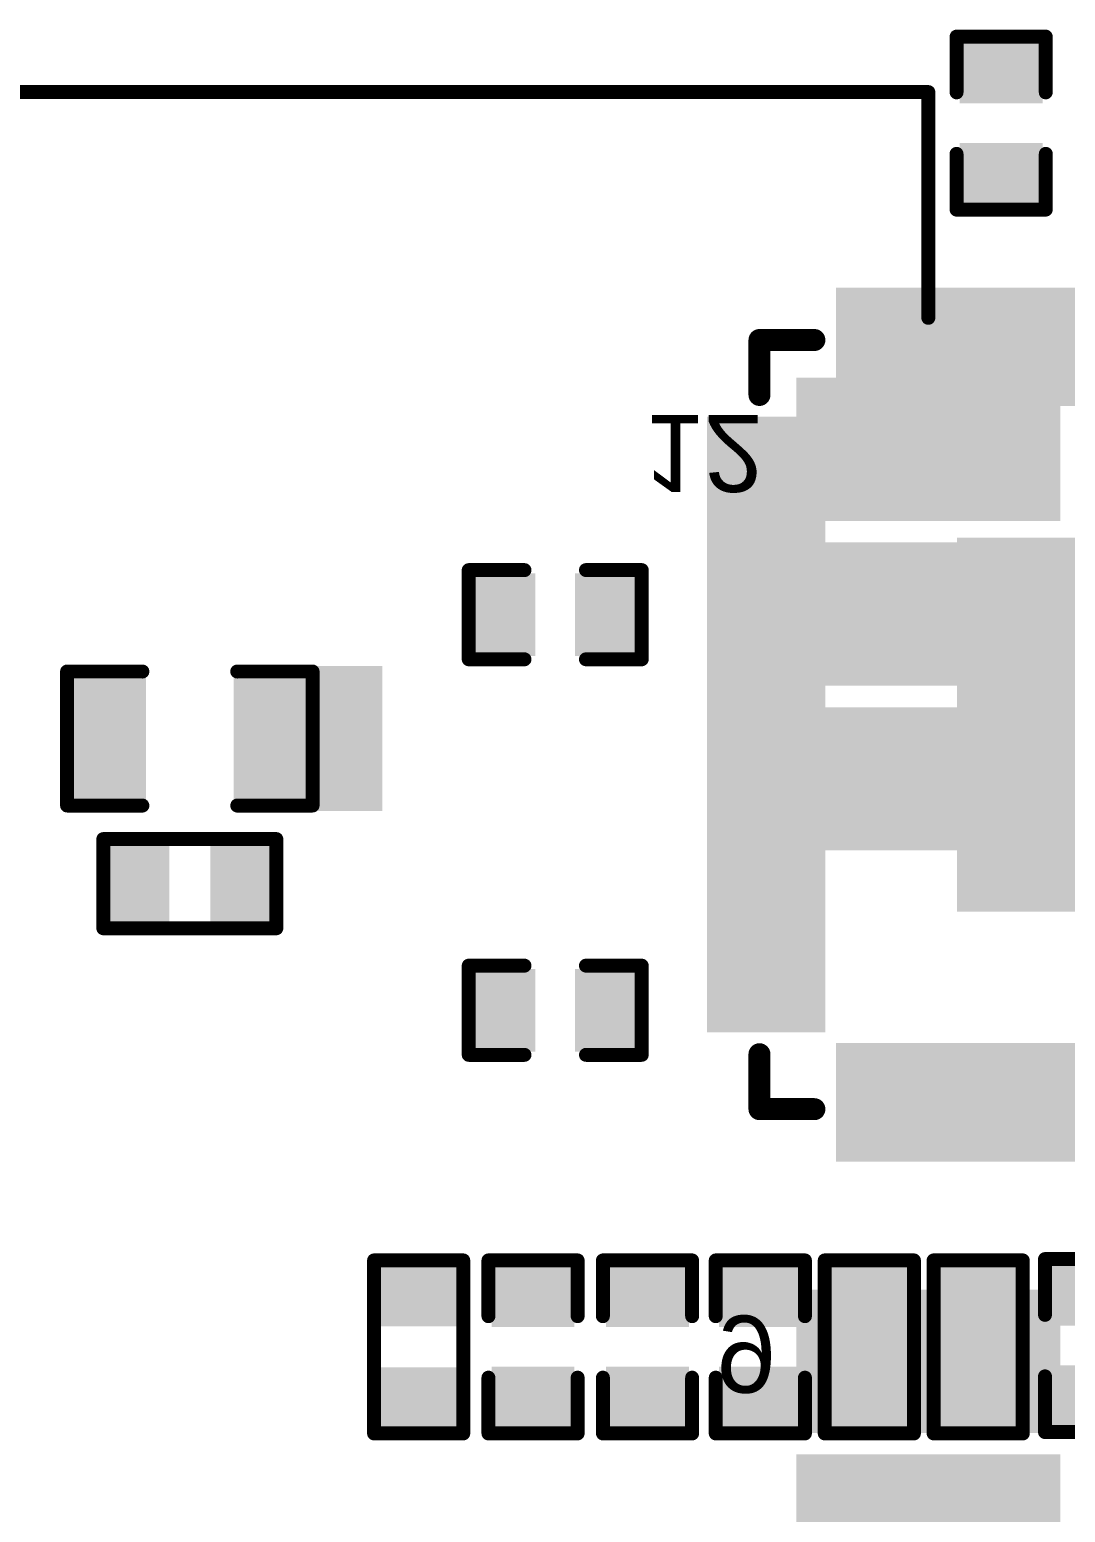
# Model space of a CAD drawing. Header units: inches. Extents: x -5 to 5450, y -4 to 5452.
# Drawn here: x 35.16 to 44.59, y 13.06 to 26.55 of the extents above; entities that cross this region are included whole.
import ezdxf

# ---------------------------------------------------------------- set-up
doc = ezdxf.new("R2010")
doc.units = ezdxf.units.IN
for name, color, linetype in [('Bottom Layer', 5, 'Continuous'), ('Bottom Overlay', 54, 'Continuous'), ('Bottom Paste', 16, 'Continuous'), ('Bottom Solder', 6, 'Continuous'), ('Top Layer', 1, 'Continuous'), ('Top Overlay', 2, 'Continuous'), ('Top Paste', 8, 'Continuous'), ('Top Solder', 216, 'Continuous')]:
    doc.layers.add(name, color=color, linetype=linetype)
doc.styles.add('Arial', font='', dxfattribs={"height": 0.2})
doc.styles.get('Arial').set_extended_font_data('Arial')

# ---------------------------------------------------------------- blocks, each defined once
blk = doc.blocks.new('BL_R8812AF1_B_14')
at = {"layer": 'Bottom Layer'}
for points in [[(12.4, 6.2), (14.6, 6.2), (14.6, 5.1), (12.4, 5.1)], [(12.4, 4.7), (14.6, 4.7), (14.6, 3.6), (12.4, 3.6)], [(12.4, 3.2), (14.6, 3.2), (14.6, 2.1), (12.4, 2.1)], [(12.4, -2.1), (14.6, -2.1), (14.6, -3.2), (12.4, -3.2)], [(12.4, -3.6), (14.6, -3.6), (14.6, -4.7), (12.4, -4.7)]]:
    blk.add_hatch(color=5, dxfattribs=at).paths.add_polyline_path(points)
at = {"layer": 'Bottom Paste'}
for points in [[(12.4, 6.2), (14.6, 6.2), (14.6, 5.1), (12.4, 5.1)], [(12.4, 4.7), (14.6, 4.7), (14.6, 3.6), (12.4, 3.6)], [(12.4, 3.2), (14.6, 3.2), (14.6, 2.1), (12.4, 2.1)], [(12.4, -2.1), (14.6, -2.1), (14.6, -3.2), (12.4, -3.2)], [(12.4, -3.6), (14.6, -3.6), (14.6, -4.7), (12.4, -4.7)]]:
    blk.add_hatch(color=16, dxfattribs=at).paths.add_polyline_path(points)
at = {"layer": 'Bottom Solder'}
for points in [[(12.298, 6.302), (14.702, 6.302), (14.702, 4.998), (12.298, 4.998)], [(12.298, 4.802), (14.702, 4.802), (14.702, 3.498), (12.298, 3.498)], [(12.298, 3.302), (14.702, 3.302), (14.702, 1.998), (12.298, 1.998)], [(12.298, -1.998), (14.702, -1.998), (14.702, -3.302), (12.298, -3.302)], [(12.298, -3.498), (14.702, -3.498), (14.702, -4.802), (12.298, -4.802)]]:
    blk.add_hatch(color=6, dxfattribs=at).paths.add_polyline_path(points)
at = {"layer": 'Bottom Overlay'}
for points in [[(-13.5, 8.9, 0.127, 0.127, 0), (13.5, 8.9, 0.127, 0.127, 0)], [(13.5, 6.846, 0.127, 0.127, 0), (13.5, 8.9, 0.127, 0.127, 0)]]:
    blk.add_lwpolyline(points, format="xyseb", dxfattribs=at)
for points in [[(13.468, 8.9, 0.0635, 0.0635, 1), (13.532, 8.9, 0.0635, 0.0635, 1)], [(13.468, 8.9, 0.0635, 0.0635, 1), (13.532, 8.9, 0.0635, 0.0635, 1)], [(13.468, 6.846, 0.0635, 0.0635, 1), (13.532, 6.846, 0.0635, 0.0635, 1)]]:
    blk.add_lwpolyline(points, format="xyseb", close=True, dxfattribs=at)
at = {"layer": 'Bottom Overlay', "style": 'Arial', "text_generation_flag": 2}
for s, p in [('12', (10.909, 5.962)), ('9', (11.57, -2.236))]:
    blk.add_text(s, height=0.7, rotation=180, dxfattribs=at).set_placement(p)
blk = doc.blocks.new('QFN_56__7_7__17')
at = {"layer": 'Top Layer'}
for points in [[(-2.7, 3), (-2.7, 3.875), (-2.5, 3.875), (-2.5, 3)], [(-2.3, 3), (-2.3, 3.875), (-2.1, 3.875), (-2.1, 3)], [(-1.9, 3), (-1.9, 3.875), (-1.7, 3.875), (-1.7, 3)], [(-1.5, 3), (-1.5, 3.875), (-1.3, 3.875), (-1.3, 3)], [(-1.1, 3), (-1.1, 3.875), (-0.9, 3.875), (-0.9, 3)], [(-0.7, 3), (-0.7, 3.875), (-0.5, 3.875), (-0.5, 3)], [(-0.3, 3), (-0.3, 3.875), (-0.1, 3.875), (-0.1, 3)], [(0.1, 3), (0.1, 3.875), (0.3, 3.875), (0.3, 3)], [(0.5, 3), (0.5, 3.875), (0.7, 3.875), (0.7, 3)], [(0.9, 3), (0.9, 3.875), (1.1, 3.875), (1.1, 3)], [(1.3, 3), (1.3, 3.875), (1.5, 3.875), (1.5, 3)], [(1.7, 3), (1.7, 3.875), (1.9, 3.875), (1.9, 3)], [(2.1, 3), (2.1, 3.875), (2.3, 3.875), (2.3, 3)], [(2.5, 3), (2.5, 3.875), (2.7, 3.875), (2.7, 3)], [(-3.875, 2.7), (-3, 2.7), (-3, 2.5), (-3.875, 2.5)], [(3, 2.7), (3.875, 2.7), (3.875, 2.5), (3, 2.5)], [(-3.875, 2.3), (-3, 2.3), (-3, 2.1), (-3.875, 2.1)], [(3, 2.3), (3.875, 2.3), (3.875, 2.1), (3, 2.1)], [(-3.875, 1.9), (-3, 1.9), (-3, 1.7), (-3.875, 1.7)], [(3, 1.9), (3.875, 1.9), (3.875, 1.7), (3, 1.7)], [(-3.875, 1.5), (-3, 1.5), (-3, 1.3), (-3.875, 1.3)], [(-1.6, 1.6), (1.6, 1.6), (1.6, -1.6), (-1.6, -1.6)], [(3, 1.5), (3.875, 1.5), (3.875, 1.3), (3, 1.3)], [(-3.875, 1.1), (-3, 1.1), (-3, 0.9), (-3.875, 0.9)], [(3, 1.1), (3.875, 1.1), (3.875, 0.9), (3, 0.9)], [(-3.875, 0.7), (-3, 0.7), (-3, 0.5), (-3.875, 0.5)], [(3, 0.7), (3.875, 0.7), (3.875, 0.5), (3, 0.5)], [(-3.875, 0.3), (-3, 0.3), (-3, 0.1), (-3.875, 0.1)], [(3, 0.3), (3.875, 0.3), (3.875, 0.1), (3, 0.1)], [(-3.875, -0.1), (-3, -0.1), (-3, -0.3), (-3.875, -0.3)], [(3, -0.1), (3.875, -0.1), (3.875, -0.3), (3, -0.3)], [(-3.875, -0.5), (-3, -0.5), (-3, -0.7), (-3.875, -0.7)], [(3, -0.5), (3.875, -0.5), (3.875, -0.7), (3, -0.7)], [(-3.875, -0.9), (-3, -0.9), (-3, -1.1), (-3.875, -1.1)], [(3, -0.9), (3.875, -0.9), (3.875, -1.1), (3, -1.1)], [(-3.875, -1.3), (-3, -1.3), (-3, -1.5), (-3.875, -1.5)], [(3, -1.3), (3.875, -1.3), (3.875, -1.5), (3, -1.5)], [(-3.875, -1.7), (-3, -1.7), (-3, -1.9), (-3.875, -1.9)], [(3, -1.7), (3.875, -1.7), (3.875, -1.9), (3, -1.9)], [(-3.875, -2.1), (-3, -2.1), (-3, -2.3), (-3.875, -2.3)], [(3, -2.1), (3.875, -2.1), (3.875, -2.3), (3, -2.3)], [(-3.875, -2.5), (-3, -2.5), (-3, -2.7), (-3.875, -2.7)], [(3, -2.5), (3.875, -2.5), (3.875, -2.7), (3, -2.7)], [(-2.7, -3.875), (-2.7, -3), (-2.5, -3), (-2.5, -3.875)], [(-2.3, -3.875), (-2.3, -3), (-2.1, -3), (-2.1, -3.875)], [(-1.9, -3.875), (-1.9, -3), (-1.7, -3), (-1.7, -3.875)], [(-1.5, -3.875), (-1.5, -3), (-1.3, -3), (-1.3, -3.875)], [(-1.1, -3.875), (-1.1, -3), (-0.9, -3), (-0.9, -3.875)], [(-0.7, -3.875), (-0.7, -3), (-0.5, -3), (-0.5, -3.875)], [(-0.3, -3.875), (-0.3, -3), (-0.1, -3), (-0.1, -3.875)], [(0.1, -3.875), (0.1, -3), (0.3, -3), (0.3, -3.875)], [(0.5, -3.875), (0.5, -3), (0.7, -3), (0.7, -3.875)], [(0.9, -3.875), (0.9, -3), (1.1, -3), (1.1, -3.875)], [(1.3, -3.875), (1.3, -3), (1.5, -3), (1.5, -3.875)], [(1.7, -3.875), (1.7, -3), (1.9, -3), (1.9, -3.875)], [(2.1, -3.875), (2.1, -3), (2.3, -3), (2.3, -3.875)], [(2.5, -3.875), (2.5, -3), (2.7, -3), (2.7, -3.875)]]:
    blk.add_hatch(color=1, dxfattribs=at).paths.add_polyline_path(points)
at = {"layer": 'Top Paste'}
for points in [[(-2.7, 3), (-2.7, 3.875), (-2.5, 3.875), (-2.5, 3)], [(-2.3, 3), (-2.3, 3.875), (-2.1, 3.875), (-2.1, 3)], [(-1.9, 3), (-1.9, 3.875), (-1.7, 3.875), (-1.7, 3)], [(-1.5, 3), (-1.5, 3.875), (-1.3, 3.875), (-1.3, 3)], [(-1.1, 3), (-1.1, 3.875), (-0.9, 3.875), (-0.9, 3)], [(-0.7, 3), (-0.7, 3.875), (-0.5, 3.875), (-0.5, 3)], [(-0.3, 3), (-0.3, 3.875), (-0.1, 3.875), (-0.1, 3)], [(0.1, 3), (0.1, 3.875), (0.3, 3.875), (0.3, 3)], [(0.5, 3), (0.5, 3.875), (0.7, 3.875), (0.7, 3)], [(0.9, 3), (0.9, 3.875), (1.1, 3.875), (1.1, 3)], [(1.3, 3), (1.3, 3.875), (1.5, 3.875), (1.5, 3)], [(1.7, 3), (1.7, 3.875), (1.9, 3.875), (1.9, 3)], [(2.1, 3), (2.1, 3.875), (2.3, 3.875), (2.3, 3)], [(2.5, 3), (2.5, 3.875), (2.7, 3.875), (2.7, 3)], [(-3.875, 2.7), (-3, 2.7), (-3, 2.5), (-3.875, 2.5)], [(3, 2.7), (3.875, 2.7), (3.875, 2.5), (3, 2.5)], [(-3.875, 2.3), (-3, 2.3), (-3, 2.1), (-3.875, 2.1)], [(3, 2.3), (3.875, 2.3), (3.875, 2.1), (3, 2.1)], [(-3.875, 1.9), (-3, 1.9), (-3, 1.7), (-3.875, 1.7)], [(3, 1.9), (3.875, 1.9), (3.875, 1.7), (3, 1.7)], [(-3.875, 1.5), (-3, 1.5), (-3, 1.3), (-3.875, 1.3)], [(-1.6, 1.6), (1.6, 1.6), (1.6, -1.6), (-1.6, -1.6)], [(3, 1.5), (3.875, 1.5), (3.875, 1.3), (3, 1.3)], [(-3.875, 1.1), (-3, 1.1), (-3, 0.9), (-3.875, 0.9)], [(3, 1.1), (3.875, 1.1), (3.875, 0.9), (3, 0.9)], [(-3.875, 0.7), (-3, 0.7), (-3, 0.5), (-3.875, 0.5)], [(3, 0.7), (3.875, 0.7), (3.875, 0.5), (3, 0.5)], [(-3.875, 0.3), (-3, 0.3), (-3, 0.1), (-3.875, 0.1)], [(3, 0.3), (3.875, 0.3), (3.875, 0.1), (3, 0.1)], [(-3.875, -0.1), (-3, -0.1), (-3, -0.3), (-3.875, -0.3)], [(3, -0.1), (3.875, -0.1), (3.875, -0.3), (3, -0.3)], [(-3.875, -0.5), (-3, -0.5), (-3, -0.7), (-3.875, -0.7)], [(3, -0.5), (3.875, -0.5), (3.875, -0.7), (3, -0.7)], [(-3.875, -0.9), (-3, -0.9), (-3, -1.1), (-3.875, -1.1)], [(3, -0.9), (3.875, -0.9), (3.875, -1.1), (3, -1.1)], [(-3.875, -1.3), (-3, -1.3), (-3, -1.5), (-3.875, -1.5)], [(3, -1.3), (3.875, -1.3), (3.875, -1.5), (3, -1.5)], [(-3.875, -1.7), (-3, -1.7), (-3, -1.9), (-3.875, -1.9)], [(3, -1.7), (3.875, -1.7), (3.875, -1.9), (3, -1.9)], [(-3.875, -2.1), (-3, -2.1), (-3, -2.3), (-3.875, -2.3)], [(3, -2.1), (3.875, -2.1), (3.875, -2.3), (3, -2.3)], [(-3.875, -2.5), (-3, -2.5), (-3, -2.7), (-3.875, -2.7)], [(3, -2.5), (3.875, -2.5), (3.875, -2.7), (3, -2.7)], [(-2.7, -3.875), (-2.7, -3), (-2.5, -3), (-2.5, -3.875)], [(-2.3, -3.875), (-2.3, -3), (-2.1, -3), (-2.1, -3.875)], [(-1.9, -3.875), (-1.9, -3), (-1.7, -3), (-1.7, -3.875)], [(-1.5, -3.875), (-1.5, -3), (-1.3, -3), (-1.3, -3.875)], [(-1.1, -3.875), (-1.1, -3), (-0.9, -3), (-0.9, -3.875)], [(-0.7, -3.875), (-0.7, -3), (-0.5, -3), (-0.5, -3.875)], [(-0.3, -3.875), (-0.3, -3), (-0.1, -3), (-0.1, -3.875)], [(0.1, -3.875), (0.1, -3), (0.3, -3), (0.3, -3.875)], [(0.5, -3.875), (0.5, -3), (0.7, -3), (0.7, -3.875)], [(0.9, -3.875), (0.9, -3), (1.1, -3), (1.1, -3.875)], [(1.3, -3.875), (1.3, -3), (1.5, -3), (1.5, -3.875)], [(1.7, -3.875), (1.7, -3), (1.9, -3), (1.9, -3.875)], [(2.1, -3.875), (2.1, -3), (2.3, -3), (2.3, -3.875)], [(2.5, -3.875), (2.5, -3), (2.7, -3), (2.7, -3.875)]]:
    blk.add_hatch(color=8, dxfattribs=at).paths.add_polyline_path(points)
at = {"layer": 'Top Solder'}
for points in [[(-2.802, 2.899), (-2.802, 3.977), (-2.398, 3.977), (-2.398, 2.899)], [(-2.402, 2.899), (-2.402, 3.977), (-1.998, 3.977), (-1.998, 2.899)], [(-2.002, 2.899), (-2.002, 3.977), (-1.598, 3.977), (-1.598, 2.899)], [(-1.602, 2.899), (-1.602, 3.977), (-1.198, 3.977), (-1.198, 2.899)], [(-1.202, 2.899), (-1.202, 3.977), (-0.798, 3.977), (-0.798, 2.899)], [(-0.802, 2.899), (-0.802, 3.977), (-0.398, 3.977), (-0.398, 2.899)], [(-0.402, 2.899), (-0.402, 3.977), (0.002, 3.977), (0.002, 2.899)], [(-0.002, 2.899), (-0.002, 3.977), (0.402, 3.977), (0.402, 2.899)], [(0.398, 2.899), (0.398, 3.977), (0.802, 3.977), (0.802, 2.899)], [(0.798, 2.899), (0.798, 3.977), (1.202, 3.977), (1.202, 2.899)], [(1.198, 2.899), (1.198, 3.977), (1.602, 3.977), (1.602, 2.899)], [(1.598, 2.899), (1.598, 3.977), (2.002, 3.977), (2.002, 2.899)], [(1.998, 2.899), (1.998, 3.977), (2.402, 3.977), (2.402, 2.899)], [(2.398, 2.899), (2.398, 3.977), (2.802, 3.977), (2.802, 2.899)], [(-3.977, 2.802), (-2.899, 2.802), (-2.899, 2.398), (-3.977, 2.398)], [(2.899, 2.802), (3.977, 2.802), (3.977, 2.398), (2.899, 2.398)], [(-3.977, 2.402), (-2.899, 2.402), (-2.899, 1.998), (-3.977, 1.998)], [(2.899, 2.402), (3.977, 2.402), (3.977, 1.998), (2.899, 1.998)], [(-3.977, 2.002), (-2.899, 2.002), (-2.899, 1.598), (-3.977, 1.598)], [(2.899, 2.002), (3.977, 2.002), (3.977, 1.598), (2.899, 1.598)], [(-1.702, 1.702), (1.702, 1.702), (1.702, -1.702), (-1.702, -1.702)], [(-3.977, 1.602), (-2.899, 1.602), (-2.899, 1.198), (-3.977, 1.198)], [(2.899, 1.602), (3.977, 1.602), (3.977, 1.198), (2.899, 1.198)], [(-3.977, 1.202), (-2.899, 1.202), (-2.899, 0.798), (-3.977, 0.798)], [(2.899, 1.202), (3.977, 1.202), (3.977, 0.798), (2.899, 0.798)], [(-3.977, 0.802), (-2.899, 0.802), (-2.899, 0.398), (-3.977, 0.398)], [(2.899, 0.802), (3.977, 0.802), (3.977, 0.398), (2.899, 0.398)], [(-3.977, 0.402), (-2.899, 0.402), (-2.899, -0.002), (-3.977, -0.002)], [(2.899, 0.402), (3.977, 0.402), (3.977, -0.002), (2.899, -0.002)], [(-3.977, 0.002), (-2.899, 0.002), (-2.899, -0.402), (-3.977, -0.402)], [(2.899, 0.002), (3.977, 0.002), (3.977, -0.402), (2.899, -0.402)], [(-3.977, -0.398), (-2.899, -0.398), (-2.899, -0.802), (-3.977, -0.802)], [(2.899, -0.398), (3.977, -0.398), (3.977, -0.802), (2.899, -0.802)], [(-3.977, -0.798), (-2.899, -0.798), (-2.899, -1.202), (-3.977, -1.202)], [(2.899, -0.798), (3.977, -0.798), (3.977, -1.202), (2.899, -1.202)], [(-3.977, -1.198), (-2.899, -1.198), (-2.899, -1.602), (-3.977, -1.602)], [(2.899, -1.198), (3.977, -1.198), (3.977, -1.602), (2.899, -1.602)], [(-3.977, -1.598), (-2.899, -1.598), (-2.899, -2.002), (-3.977, -2.002)], [(2.899, -1.598), (3.977, -1.598), (3.977, -2.002), (2.899, -2.002)], [(-3.977, -1.998), (-2.899, -1.998), (-2.899, -2.402), (-3.977, -2.402)], [(2.899, -1.998), (3.977, -1.998), (3.977, -2.402), (2.899, -2.402)], [(-3.977, -2.398), (-2.899, -2.398), (-2.899, -2.802), (-3.977, -2.802)], [(2.899, -2.398), (3.977, -2.398), (3.977, -2.802), (2.899, -2.802)], [(-2.802, -3.977), (-2.802, -2.899), (-2.398, -2.899), (-2.398, -3.977)], [(-2.402, -3.977), (-2.402, -2.899), (-1.998, -2.899), (-1.998, -3.977)], [(-2.002, -3.977), (-2.002, -2.899), (-1.598, -2.899), (-1.598, -3.977)], [(-1.602, -3.977), (-1.602, -2.899), (-1.198, -2.899), (-1.198, -3.977)], [(-1.202, -3.977), (-1.202, -2.899), (-0.798, -2.899), (-0.798, -3.977)], [(-0.802, -3.977), (-0.802, -2.899), (-0.398, -2.899), (-0.398, -3.977)], [(-0.402, -3.977), (-0.402, -2.899), (0.002, -2.899), (0.002, -3.977)], [(-0.002, -3.977), (-0.002, -2.899), (0.402, -2.899), (0.402, -3.977)], [(0.398, -3.977), (0.398, -2.899), (0.802, -2.899), (0.802, -3.977)], [(0.798, -3.977), (0.798, -2.899), (1.202, -2.899), (1.202, -3.977)], [(1.198, -3.977), (1.198, -2.899), (1.602, -2.899), (1.602, -3.977)], [(1.598, -3.977), (1.598, -2.899), (2.002, -2.899), (2.002, -3.977)], [(1.998, -3.977), (1.998, -2.899), (2.402, -2.899), (2.402, -3.977)], [(2.398, -3.977), (2.398, -2.899), (2.802, -2.899), (2.802, -3.977)]]:
    blk.add_hatch(color=216, dxfattribs=at).paths.add_polyline_path(points)
at = {"layer": 'Top Overlay'}
for points in [[(-3.5, 3.5, 0.2, 0.2, 0), (-3.5, 3, 0.2, 0.2, 0)], [(-3, 3.5, 0.2, 0.2, 0), (-3.5, 3.5, 0.2, 0.2, 0)], [(3.5, 3.5, 0.2, 0.2, 0), (3, 3.5, 0.2, 0.2, 0)], [(3.5, 3.5, 0.2, 0.2, 0), (3.5, 3, 0.2, 0.2, 0)], [(-3.5, -3, 0.2, 0.2, 0), (-3.5, -3.5, 0.2, 0.2, 0)], [(3.5, -3, 0.2, 0.2, 0), (3.5, -3.5, 0.2, 0.2, 0)], [(-3, -3.5, 0.2, 0.2, 0), (-3.5, -3.5, 0.2, 0.2, 0)], [(3.5, -3.5, 0.2, 0.2, 0), (3, -3.5, 0.2, 0.2, 0)]]:
    blk.add_lwpolyline(points, format="xyseb", dxfattribs=at)
for points in [[(-3.55, 3.5, 0.1, 0.1, 1), (-3.45, 3.5, 0.1, 0.1, 1)], [(-3.55, 3.5, 0.1, 0.1, 1), (-3.45, 3.5, 0.1, 0.1, 1)], [(-3.05, 3.5, 0.1, 0.1, 1), (-2.95, 3.5, 0.1, 0.1, 1)], [(2.95, 3.5, 0.1, 0.1, 1), (3.05, 3.5, 0.1, 0.1, 1)], [(3.45, 3.5, 0.1, 0.1, 1), (3.55, 3.5, 0.1, 0.1, 1)], [(3.45, 3.5, 0.1, 0.1, 1), (3.55, 3.5, 0.1, 0.1, 1)], [(-3.55, 3, 0.1, 0.1, 1), (-3.45, 3, 0.1, 0.1, 1)], [(3.45, 3, 0.1, 0.1, 1), (3.55, 3, 0.1, 0.1, 1)], [(-4.109, 2.642, 0.254, 0.254, 1), (-4.222, 2.642, 0.254, 0.254, 1)], [(-4.286, 2.642, 0.127, 0.127, 1), (-4.159, 2.642, 0.127, 0.127, 1)], [(-4.172, 2.642, 0.127, 0.127, 1), (-4.045, 2.642, 0.127, 0.127, 1)], [(-3.55, -3, 0.1, 0.1, 1), (-3.45, -3, 0.1, 0.1, 1)], [(3.45, -3, 0.1, 0.1, 1), (3.55, -3, 0.1, 0.1, 1)], [(-3.55, -3.5, 0.1, 0.1, 1), (-3.45, -3.5, 0.1, 0.1, 1)], [(-3.55, -3.5, 0.1, 0.1, 1), (-3.45, -3.5, 0.1, 0.1, 1)], [(-3.05, -3.5, 0.1, 0.1, 1), (-2.95, -3.5, 0.1, 0.1, 1)], [(2.95, -3.5, 0.1, 0.1, 1), (3.05, -3.5, 0.1, 0.1, 1)], [(3.45, -3.5, 0.1, 0.1, 1), (3.55, -3.5, 0.1, 0.1, 1)], [(3.45, -3.5, 0.1, 0.1, 1), (3.55, -3.5, 0.1, 0.1, 1)]]:
    blk.add_lwpolyline(points, format="xyseb", close=True, dxfattribs=at)
blk = doc.blocks.new('R___0402_74')
at = {"layer": 'Top Layer'}
for points in [[(-0.699, -0.318), (-0.699, 0.317), (-0.241, 0.317), (-0.241, -0.318)], [(0.241, -0.318), (0.241, 0.317), (0.699, 0.317), (0.699, -0.318)]]:
    blk.add_hatch(color=1, dxfattribs=at).paths.add_polyline_path(points)
at = {"layer": 'Top Paste'}
for points in [[(-0.699, -0.318), (-0.699, 0.317), (-0.241, 0.317), (-0.241, -0.318)], [(0.241, -0.318), (0.241, 0.317), (0.699, 0.317), (0.699, -0.318)]]:
    blk.add_hatch(color=8, dxfattribs=at).paths.add_polyline_path(points)
at = {"layer": 'Top Solder'}
for points in [[(-0.754, -0.373), (-0.754, 0.373), (-0.186, 0.373), (-0.186, -0.373)], [(0.186, -0.373), (0.186, 0.373), (0.754, 0.373), (0.754, -0.373)]]:
    blk.add_hatch(color=216, dxfattribs=at).paths.add_polyline_path(points)
at = {"layer": 'Top Overlay'}
for points in [[(0.787, 0.406, 0.127, 0.127, 0), (-0.787, 0.406, 0.127, 0.127, 0)], [(-0.787, -0.406, 0.127, 0.127, 0), (-0.787, 0.406, 0.127, 0.127, 0)], [(0.787, -0.406, 0.127, 0.127, 0), (0.787, 0.406, 0.127, 0.127, 0)], [(0.787, -0.406, 0.127, 0.127, 0), (-0.787, -0.406, 0.127, 0.127, 0)], [(0.813, -0.432, 0.00323, 0.00323, 0), (-0.813, -0.432, 0.00323, 0.00323, 0)]]:
    blk.add_lwpolyline(points, format="xyseb", dxfattribs=at)
for points in [[(-0.819, 0.406, 0.0635, 0.0635, 1), (-0.756, 0.406, 0.0635, 0.0635, 1)], [(-0.819, 0.406, 0.0635, 0.0635, 1), (-0.756, 0.406, 0.0635, 0.0635, 1)], [(0.756, 0.406, 0.0635, 0.0635, 1), (0.819, 0.406, 0.0635, 0.0635, 1)], [(0.756, 0.406, 0.0635, 0.0635, 1), (0.819, 0.406, 0.0635, 0.0635, 1)], [(-0.819, -0.406, 0.0635, 0.0635, 1), (-0.756, -0.406, 0.0635, 0.0635, 1)], [(-0.819, -0.406, 0.0635, 0.0635, 1), (-0.756, -0.406, 0.0635, 0.0635, 1)], [(0.756, -0.406, 0.0635, 0.0635, 1), (0.819, -0.406, 0.0635, 0.0635, 1)], [(0.756, -0.406, 0.0635, 0.0635, 1), (0.819, -0.406, 0.0635, 0.0635, 1)], [(-0.814, -0.432, 0.00161, 0.00161, 1), (-0.812, -0.432, 0.00161, 0.00161, 1)], [(0.812, -0.432, 0.00161, 0.00161, 1), (0.814, -0.432, 0.00161, 0.00161, 1)]]:
    blk.add_lwpolyline(points, format="xyseb", close=True, dxfattribs=at)
blk = doc.blocks.new('R___0402_76')
at = {"layer": 'Top Layer'}
for points in [[(-0.699, -0.318), (-0.699, 0.317), (-0.241, 0.317), (-0.241, -0.318)], [(0.241, -0.318), (0.241, 0.317), (0.699, 0.317), (0.699, -0.318)]]:
    blk.add_hatch(color=1, dxfattribs=at).paths.add_polyline_path(points)
at = {"layer": 'Top Paste'}
for points in [[(-0.699, -0.318), (-0.699, 0.317), (-0.241, 0.317), (-0.241, -0.318)], [(0.241, -0.318), (0.241, 0.317), (0.699, 0.317), (0.699, -0.318)]]:
    blk.add_hatch(color=8, dxfattribs=at).paths.add_polyline_path(points)
at = {"layer": 'Top Solder'}
for points in [[(-0.754, -0.373), (-0.754, 0.373), (-0.186, 0.373), (-0.186, -0.373)], [(0.186, -0.373), (0.186, 0.373), (0.754, 0.373), (0.754, -0.373)]]:
    blk.add_hatch(color=216, dxfattribs=at).paths.add_polyline_path(points)
at = {"layer": 'Top Overlay'}
for points in [[(0.787, 0.406, 0.127, 0.127, 0), (-0.787, 0.406, 0.127, 0.127, 0)], [(-0.787, -0.406, 0.127, 0.127, 0), (-0.787, 0.406, 0.127, 0.127, 0)], [(0.787, -0.406, 0.127, 0.127, 0), (0.787, 0.406, 0.127, 0.127, 0)], [(0.787, -0.406, 0.127, 0.127, 0), (-0.787, -0.406, 0.127, 0.127, 0)], [(0.813, -0.432, 0.00323, 0.00323, 0), (-0.813, -0.432, 0.00323, 0.00323, 0)]]:
    blk.add_lwpolyline(points, format="xyseb", dxfattribs=at)
for points in [[(-0.819, 0.406, 0.0635, 0.0635, 1), (-0.756, 0.406, 0.0635, 0.0635, 1)], [(-0.819, 0.406, 0.0635, 0.0635, 1), (-0.756, 0.406, 0.0635, 0.0635, 1)], [(0.756, 0.406, 0.0635, 0.0635, 1), (0.819, 0.406, 0.0635, 0.0635, 1)], [(0.756, 0.406, 0.0635, 0.0635, 1), (0.819, 0.406, 0.0635, 0.0635, 1)], [(-0.819, -0.406, 0.0635, 0.0635, 1), (-0.756, -0.406, 0.0635, 0.0635, 1)], [(-0.819, -0.406, 0.0635, 0.0635, 1), (-0.756, -0.406, 0.0635, 0.0635, 1)], [(0.756, -0.406, 0.0635, 0.0635, 1), (0.819, -0.406, 0.0635, 0.0635, 1)], [(0.756, -0.406, 0.0635, 0.0635, 1), (0.819, -0.406, 0.0635, 0.0635, 1)], [(-0.814, -0.432, 0.00161, 0.00161, 1), (-0.812, -0.432, 0.00161, 0.00161, 1)], [(0.812, -0.432, 0.00161, 0.00161, 1), (0.814, -0.432, 0.00161, 0.00161, 1)]]:
    blk.add_lwpolyline(points, format="xyseb", close=True, dxfattribs=at)
blk = doc.blocks.new('R___0402_77')
at = {"layer": 'Top Layer'}
for points in [[(-0.699, -0.318), (-0.699, 0.317), (-0.241, 0.317), (-0.241, -0.318)], [(0.241, -0.318), (0.241, 0.317), (0.699, 0.317), (0.699, -0.318)]]:
    blk.add_hatch(color=1, dxfattribs=at).paths.add_polyline_path(points)
at = {"layer": 'Top Paste'}
for points in [[(-0.699, -0.318), (-0.699, 0.317), (-0.241, 0.317), (-0.241, -0.318)], [(0.241, -0.318), (0.241, 0.317), (0.699, 0.317), (0.699, -0.318)]]:
    blk.add_hatch(color=8, dxfattribs=at).paths.add_polyline_path(points)
at = {"layer": 'Top Solder'}
for points in [[(-0.754, -0.373), (-0.754, 0.373), (-0.186, 0.373), (-0.186, -0.373)], [(0.186, -0.373), (0.186, 0.373), (0.754, 0.373), (0.754, -0.373)]]:
    blk.add_hatch(color=216, dxfattribs=at).paths.add_polyline_path(points)
at = {"layer": 'Top Overlay'}
for points in [[(0.787, 0.406, 0.127, 0.127, 0), (-0.787, 0.406, 0.127, 0.127, 0)], [(-0.787, -0.406, 0.127, 0.127, 0), (-0.787, 0.406, 0.127, 0.127, 0)], [(0.787, -0.406, 0.127, 0.127, 0), (0.787, 0.406, 0.127, 0.127, 0)], [(0.787, -0.406, 0.127, 0.127, 0), (-0.787, -0.406, 0.127, 0.127, 0)], [(0.813, -0.432, 0.00323, 0.00323, 0), (-0.813, -0.432, 0.00323, 0.00323, 0)]]:
    blk.add_lwpolyline(points, format="xyseb", dxfattribs=at)
for points in [[(-0.819, 0.406, 0.0635, 0.0635, 1), (-0.756, 0.406, 0.0635, 0.0635, 1)], [(-0.819, 0.406, 0.0635, 0.0635, 1), (-0.756, 0.406, 0.0635, 0.0635, 1)], [(0.756, 0.406, 0.0635, 0.0635, 1), (0.819, 0.406, 0.0635, 0.0635, 1)], [(0.756, 0.406, 0.0635, 0.0635, 1), (0.819, 0.406, 0.0635, 0.0635, 1)], [(-0.819, -0.406, 0.0635, 0.0635, 1), (-0.756, -0.406, 0.0635, 0.0635, 1)], [(-0.819, -0.406, 0.0635, 0.0635, 1), (-0.756, -0.406, 0.0635, 0.0635, 1)], [(0.756, -0.406, 0.0635, 0.0635, 1), (0.819, -0.406, 0.0635, 0.0635, 1)], [(0.756, -0.406, 0.0635, 0.0635, 1), (0.819, -0.406, 0.0635, 0.0635, 1)], [(-0.814, -0.432, 0.00161, 0.00161, 1), (-0.812, -0.432, 0.00161, 0.00161, 1)], [(0.812, -0.432, 0.00161, 0.00161, 1), (0.814, -0.432, 0.00161, 0.00161, 1)]]:
    blk.add_lwpolyline(points, format="xyseb", close=True, dxfattribs=at)
blk = doc.blocks.new('R___0402_78')
at = {"layer": 'Top Layer'}
for points in [[(-0.699, -0.318), (-0.699, 0.318), (-0.241, 0.318), (-0.241, -0.318)], [(0.241, -0.318), (0.241, 0.318), (0.699, 0.318), (0.699, -0.318)]]:
    blk.add_hatch(color=1, dxfattribs=at).paths.add_polyline_path(points)
at = {"layer": 'Top Paste'}
for points in [[(-0.699, -0.318), (-0.699, 0.318), (-0.241, 0.318), (-0.241, -0.318)], [(0.241, -0.318), (0.241, 0.318), (0.699, 0.318), (0.699, -0.318)]]:
    blk.add_hatch(color=8, dxfattribs=at).paths.add_polyline_path(points)
at = {"layer": 'Top Solder'}
for points in [[(-0.754, -0.373), (-0.754, 0.373), (-0.186, 0.373), (-0.186, -0.373)], [(0.186, -0.373), (0.186, 0.373), (0.754, 0.373), (0.754, -0.373)]]:
    blk.add_hatch(color=216, dxfattribs=at).paths.add_polyline_path(points)
at = {"layer": 'Top Overlay'}
for points in [[(-0.787, 0.406, 0.127, 0.127, 0), (0.787, 0.406, 0.127, 0.127, 0)], [(-0.787, -0.406, 0.127, 0.127, 0), (-0.787, 0.406, 0.127, 0.127, 0)], [(0.787, -0.406, 0.127, 0.127, 0), (0.787, 0.406, 0.127, 0.127, 0)], [(-0.787, -0.406, 0.127, 0.127, 0), (0.787, -0.406, 0.127, 0.127, 0)], [(-0.813, -0.432, 0.00323, 0.00323, 0), (0.813, -0.432, 0.00323, 0.00323, 0)]]:
    blk.add_lwpolyline(points, format="xyseb", dxfattribs=at)
for points in [[(-0.819, 0.406, 0.0635, 0.0635, 1), (-0.756, 0.406, 0.0635, 0.0635, 1)], [(-0.819, 0.406, 0.0635, 0.0635, 1), (-0.756, 0.406, 0.0635, 0.0635, 1)], [(0.756, 0.406, 0.0635, 0.0635, 1), (0.819, 0.406, 0.0635, 0.0635, 1)], [(0.756, 0.406, 0.0635, 0.0635, 1), (0.819, 0.406, 0.0635, 0.0635, 1)], [(-0.819, -0.406, 0.0635, 0.0635, 1), (-0.756, -0.406, 0.0635, 0.0635, 1)], [(-0.819, -0.406, 0.0635, 0.0635, 1), (-0.756, -0.406, 0.0635, 0.0635, 1)], [(0.756, -0.406, 0.0635, 0.0635, 1), (0.819, -0.406, 0.0635, 0.0635, 1)], [(0.756, -0.406, 0.0635, 0.0635, 1), (0.819, -0.406, 0.0635, 0.0635, 1)], [(-0.814, -0.432, 0.00161, 0.00161, 1), (-0.812, -0.432, 0.00161, 0.00161, 1)], [(0.812, -0.432, 0.00161, 0.00161, 1), (0.814, -0.432, 0.00161, 0.00161, 1)]]:
    blk.add_lwpolyline(points, format="xyseb", close=True, dxfattribs=at)
blk = doc.blocks.new('LED_0603_142')
at = {"layer": 'Top Layer'}
for points in [[(-1, 0.5), (-0.5, 0.5), (-0.5, -0.5), (-1, -0.5)], [(0.5, 0.5), (1, 0.5), (1, -0.5), (0.5, -0.5)]]:
    blk.add_hatch(color=1, dxfattribs=at).paths.add_polyline_path(points)
at = {"layer": 'Top Overlay'}
blk.add_hatch(color=2, dxfattribs=at).paths.add_polyline_path([(1.118, -0.66), (1.753, -0.66), (1.753, 0.66), (1.118, 0.66)])
at = {"layer": 'Top Paste'}
for points in [[(-1, 0.5), (-0.5, 0.5), (-0.5, -0.5), (-1, -0.5)], [(0.5, 0.5), (1, 0.5), (1, -0.5), (0.5, -0.5)]]:
    blk.add_hatch(color=8, dxfattribs=at).paths.add_polyline_path(points)
at = {"layer": 'Top Solder'}
for points in [[(-1.102, 0.602), (-0.398, 0.602), (-0.398, -0.602), (-1.102, -0.602)], [(0.398, 0.602), (1.102, 0.602), (1.102, -0.602), (0.398, -0.602)]]:
    blk.add_hatch(color=216, dxfattribs=at).paths.add_polyline_path(points)
at = {"layer": 'Top Overlay'}
for points in [[(-1.118, 0.61, 0.127, 0.127, 0), (-0.432, 0.61, 0.127, 0.127, 0)], [(-1.118, -0.61, 0.127, 0.127, 0), (-1.118, 0.61, 0.127, 0.127, 0)], [(0.432, 0.61, 0.127, 0.127, 0), (1.118, 0.61, 0.127, 0.127, 0)], [(1.118, -0.61, 0.127, 0.127, 0), (1.118, 0.61, 0.127, 0.127, 0)], [(-1.118, -0.61, 0.127, 0.127, 0), (-0.432, -0.61, 0.127, 0.127, 0)], [(0.432, -0.61, 0.127, 0.127, 0), (1.118, -0.61, 0.127, 0.127, 0)]]:
    blk.add_lwpolyline(points, format="xyseb", dxfattribs=at)
for points in [[(-1.149, 0.61, 0.0635, 0.0635, 1), (-1.086, 0.61, 0.0635, 0.0635, 1)], [(-1.149, 0.61, 0.0635, 0.0635, 1), (-1.086, 0.61, 0.0635, 0.0635, 1)], [(-0.464, 0.61, 0.0635, 0.0635, 1), (-0.4, 0.61, 0.0635, 0.0635, 1)], [(0.4, 0.61, 0.0635, 0.0635, 1), (0.464, 0.61, 0.0635, 0.0635, 1)], [(1.086, 0.61, 0.0635, 0.0635, 1), (1.149, 0.61, 0.0635, 0.0635, 1)], [(1.086, 0.61, 0.0635, 0.0635, 1), (1.149, 0.61, 0.0635, 0.0635, 1)], [(-1.149, -0.61, 0.0635, 0.0635, 1), (-1.086, -0.61, 0.0635, 0.0635, 1)], [(-1.149, -0.61, 0.0635, 0.0635, 1), (-1.086, -0.61, 0.0635, 0.0635, 1)], [(-0.464, -0.61, 0.0635, 0.0635, 1), (-0.4, -0.61, 0.0635, 0.0635, 1)], [(0.4, -0.61, 0.0635, 0.0635, 1), (0.464, -0.61, 0.0635, 0.0635, 1)], [(1.086, -0.61, 0.0635, 0.0635, 1), (1.149, -0.61, 0.0635, 0.0635, 1)], [(1.086, -0.61, 0.0635, 0.0635, 1), (1.149, -0.61, 0.0635, 0.0635, 1)]]:
    blk.add_lwpolyline(points, format="xyseb", close=True, dxfattribs=at)
blk = doc.blocks.new('C___0402_212')
at = {"layer": 'Top Layer'}
for points in [[(-0.699, -0.318), (-0.699, 0.318), (-0.241, 0.318), (-0.241, -0.318)], [(0.241, -0.318), (0.241, 0.318), (0.699, 0.318), (0.699, -0.318)]]:
    blk.add_hatch(color=1, dxfattribs=at).paths.add_polyline_path(points)
at = {"layer": 'Top Paste'}
for points in [[(-0.699, -0.318), (-0.699, 0.318), (-0.241, 0.318), (-0.241, -0.318)], [(0.241, -0.318), (0.241, 0.318), (0.699, 0.318), (0.699, -0.318)]]:
    blk.add_hatch(color=8, dxfattribs=at).paths.add_polyline_path(points)
at = {"layer": 'Top Solder'}
for points in [[(-0.758, -0.377), (-0.758, 0.377), (-0.181, 0.377), (-0.181, -0.377)], [(0.181, -0.377), (0.181, 0.377), (0.758, 0.377), (0.758, -0.377)]]:
    blk.add_hatch(color=216, dxfattribs=at).paths.add_polyline_path(points)
at = {"layer": 'Top Overlay'}
for points in [[(-0.787, 0.406, 0.127, 0.127, 0), (-0.279, 0.406, 0.127, 0.127, 0)], [(-0.787, 0.406, 0.127, 0.127, 0), (-0.787, -0.406, 0.127, 0.127, 0)], [(0.279, 0.406, 0.127, 0.127, 0), (0.787, 0.406, 0.127, 0.127, 0)], [(0.787, 0.406, 0.127, 0.127, 0), (0.787, -0.406, 0.127, 0.127, 0)], [(-0.787, -0.406, 0.127, 0.127, 0), (-0.279, -0.406, 0.127, 0.127, 0)], [(0.279, -0.406, 0.127, 0.127, 0), (0.787, -0.406, 0.127, 0.127, 0)]]:
    blk.add_lwpolyline(points, format="xyseb", dxfattribs=at)
for points in [[(-0.819, 0.406, 0.0635, 0.0635, 1), (-0.756, 0.406, 0.0635, 0.0635, 1)], [(-0.819, 0.406, 0.0635, 0.0635, 1), (-0.756, 0.406, 0.0635, 0.0635, 1)], [(-0.311, 0.406, 0.0635, 0.0635, 1), (-0.248, 0.406, 0.0635, 0.0635, 1)], [(0.248, 0.406, 0.0635, 0.0635, 1), (0.311, 0.406, 0.0635, 0.0635, 1)], [(0.756, 0.406, 0.0635, 0.0635, 1), (0.819, 0.406, 0.0635, 0.0635, 1)], [(0.756, 0.406, 0.0635, 0.0635, 1), (0.819, 0.406, 0.0635, 0.0635, 1)], [(-0.819, -0.406, 0.0635, 0.0635, 1), (-0.756, -0.406, 0.0635, 0.0635, 1)], [(-0.819, -0.406, 0.0635, 0.0635, 1), (-0.756, -0.406, 0.0635, 0.0635, 1)], [(-0.311, -0.406, 0.0635, 0.0635, 1), (-0.248, -0.406, 0.0635, 0.0635, 1)], [(0.248, -0.406, 0.0635, 0.0635, 1), (0.311, -0.406, 0.0635, 0.0635, 1)], [(0.756, -0.406, 0.0635, 0.0635, 1), (0.819, -0.406, 0.0635, 0.0635, 1)], [(0.756, -0.406, 0.0635, 0.0635, 1), (0.819, -0.406, 0.0635, 0.0635, 1)]]:
    blk.add_lwpolyline(points, format="xyseb", close=True, dxfattribs=at)
blk = doc.blocks.new('C___0402_213')
at = {"layer": 'Top Layer'}
for points in [[(-0.699, -0.318), (-0.699, 0.318), (-0.241, 0.318), (-0.241, -0.318)], [(0.241, -0.318), (0.241, 0.318), (0.699, 0.318), (0.699, -0.318)]]:
    blk.add_hatch(color=1, dxfattribs=at).paths.add_polyline_path(points)
at = {"layer": 'Top Paste'}
for points in [[(-0.699, -0.318), (-0.699, 0.318), (-0.241, 0.318), (-0.241, -0.318)], [(0.241, -0.318), (0.241, 0.318), (0.699, 0.318), (0.699, -0.318)]]:
    blk.add_hatch(color=8, dxfattribs=at).paths.add_polyline_path(points)
at = {"layer": 'Top Solder'}
for points in [[(-0.758, -0.377), (-0.758, 0.377), (-0.181, 0.377), (-0.181, -0.377)], [(0.181, -0.377), (0.181, 0.377), (0.758, 0.377), (0.758, -0.377)]]:
    blk.add_hatch(color=216, dxfattribs=at).paths.add_polyline_path(points)
at = {"layer": 'Top Overlay'}
for points in [[(-0.787, 0.406, 0.127, 0.127, 0), (-0.279, 0.406, 0.127, 0.127, 0)], [(-0.787, 0.406, 0.127, 0.127, 0), (-0.787, -0.406, 0.127, 0.127, 0)], [(0.279, 0.406, 0.127, 0.127, 0), (0.787, 0.406, 0.127, 0.127, 0)], [(0.787, 0.406, 0.127, 0.127, 0), (0.787, -0.406, 0.127, 0.127, 0)], [(-0.787, -0.406, 0.127, 0.127, 0), (-0.279, -0.406, 0.127, 0.127, 0)], [(0.279, -0.406, 0.127, 0.127, 0), (0.787, -0.406, 0.127, 0.127, 0)]]:
    blk.add_lwpolyline(points, format="xyseb", dxfattribs=at)
for points in [[(-0.819, 0.406, 0.0635, 0.0635, 1), (-0.756, 0.406, 0.0635, 0.0635, 1)], [(-0.819, 0.406, 0.0635, 0.0635, 1), (-0.756, 0.406, 0.0635, 0.0635, 1)], [(-0.311, 0.406, 0.0635, 0.0635, 1), (-0.248, 0.406, 0.0635, 0.0635, 1)], [(0.248, 0.406, 0.0635, 0.0635, 1), (0.311, 0.406, 0.0635, 0.0635, 1)], [(0.756, 0.406, 0.0635, 0.0635, 1), (0.819, 0.406, 0.0635, 0.0635, 1)], [(0.756, 0.406, 0.0635, 0.0635, 1), (0.819, 0.406, 0.0635, 0.0635, 1)], [(-0.819, -0.406, 0.0635, 0.0635, 1), (-0.756, -0.406, 0.0635, 0.0635, 1)], [(-0.819, -0.406, 0.0635, 0.0635, 1), (-0.756, -0.406, 0.0635, 0.0635, 1)], [(-0.311, -0.406, 0.0635, 0.0635, 1), (-0.248, -0.406, 0.0635, 0.0635, 1)], [(0.248, -0.406, 0.0635, 0.0635, 1), (0.311, -0.406, 0.0635, 0.0635, 1)], [(0.756, -0.406, 0.0635, 0.0635, 1), (0.819, -0.406, 0.0635, 0.0635, 1)], [(0.756, -0.406, 0.0635, 0.0635, 1), (0.819, -0.406, 0.0635, 0.0635, 1)]]:
    blk.add_lwpolyline(points, format="xyseb", close=True, dxfattribs=at)
blk = doc.blocks.new('C___0402_214')
at = {"layer": 'Top Layer'}
for points in [[(-0.699, -0.318), (-0.699, 0.318), (-0.241, 0.318), (-0.241, -0.318)], [(0.241, -0.318), (0.241, 0.318), (0.699, 0.318), (0.699, -0.318)]]:
    blk.add_hatch(color=1, dxfattribs=at).paths.add_polyline_path(points)
at = {"layer": 'Top Paste'}
for points in [[(-0.699, -0.318), (-0.699, 0.318), (-0.241, 0.318), (-0.241, -0.318)], [(0.241, -0.318), (0.241, 0.318), (0.699, 0.318), (0.699, -0.318)]]:
    blk.add_hatch(color=8, dxfattribs=at).paths.add_polyline_path(points)
at = {"layer": 'Top Solder'}
for points in [[(-0.758, -0.377), (-0.758, 0.377), (-0.181, 0.377), (-0.181, -0.377)], [(0.181, -0.377), (0.181, 0.377), (0.758, 0.377), (0.758, -0.377)]]:
    blk.add_hatch(color=216, dxfattribs=at).paths.add_polyline_path(points)
at = {"layer": 'Top Overlay'}
for points in [[(-0.787, 0.406, 0.127, 0.127, 0), (-0.279, 0.406, 0.127, 0.127, 0)], [(-0.787, 0.406, 0.127, 0.127, 0), (-0.787, -0.406, 0.127, 0.127, 0)], [(0.279, 0.406, 0.127, 0.127, 0), (0.787, 0.406, 0.127, 0.127, 0)], [(0.787, 0.406, 0.127, 0.127, 0), (0.787, -0.406, 0.127, 0.127, 0)], [(-0.787, -0.406, 0.127, 0.127, 0), (-0.279, -0.406, 0.127, 0.127, 0)], [(0.279, -0.406, 0.127, 0.127, 0), (0.787, -0.406, 0.127, 0.127, 0)]]:
    blk.add_lwpolyline(points, format="xyseb", dxfattribs=at)
for points in [[(-0.819, 0.406, 0.0635, 0.0635, 1), (-0.756, 0.406, 0.0635, 0.0635, 1)], [(-0.819, 0.406, 0.0635, 0.0635, 1), (-0.756, 0.406, 0.0635, 0.0635, 1)], [(-0.311, 0.406, 0.0635, 0.0635, 1), (-0.248, 0.406, 0.0635, 0.0635, 1)], [(0.248, 0.406, 0.0635, 0.0635, 1), (0.311, 0.406, 0.0635, 0.0635, 1)], [(0.756, 0.406, 0.0635, 0.0635, 1), (0.819, 0.406, 0.0635, 0.0635, 1)], [(0.756, 0.406, 0.0635, 0.0635, 1), (0.819, 0.406, 0.0635, 0.0635, 1)], [(-0.819, -0.406, 0.0635, 0.0635, 1), (-0.756, -0.406, 0.0635, 0.0635, 1)], [(-0.819, -0.406, 0.0635, 0.0635, 1), (-0.756, -0.406, 0.0635, 0.0635, 1)], [(-0.311, -0.406, 0.0635, 0.0635, 1), (-0.248, -0.406, 0.0635, 0.0635, 1)], [(0.248, -0.406, 0.0635, 0.0635, 1), (0.311, -0.406, 0.0635, 0.0635, 1)], [(0.756, -0.406, 0.0635, 0.0635, 1), (0.819, -0.406, 0.0635, 0.0635, 1)], [(0.756, -0.406, 0.0635, 0.0635, 1), (0.819, -0.406, 0.0635, 0.0635, 1)]]:
    blk.add_lwpolyline(points, format="xyseb", close=True, dxfattribs=at)
blk = doc.blocks.new('____0402_217')
at = {"layer": 'Top Layer'}
for points in [[(-0.699, -0.318), (-0.699, 0.317), (-0.241, 0.317), (-0.241, -0.318)], [(0.241, -0.318), (0.241, 0.317), (0.699, 0.317), (0.699, -0.318)]]:
    blk.add_hatch(color=1, dxfattribs=at).paths.add_polyline_path(points)
at = {"layer": 'Top Paste'}
for points in [[(-0.699, -0.318), (-0.699, 0.317), (-0.241, 0.317), (-0.241, -0.318)], [(0.241, -0.318), (0.241, 0.317), (0.699, 0.317), (0.699, -0.318)]]:
    blk.add_hatch(color=8, dxfattribs=at).paths.add_polyline_path(points)
at = {"layer": 'Top Solder'}
for points in [[(-0.758, -0.377), (-0.758, 0.377), (-0.181, 0.377), (-0.181, -0.377)], [(0.181, -0.377), (0.181, 0.377), (0.758, 0.377), (0.758, -0.377)]]:
    blk.add_hatch(color=216, dxfattribs=at).paths.add_polyline_path(points)
at = {"layer": 'Top Overlay'}
for points in [[(-0.279, 0.406, 0.127, 0.127, 0), (-0.787, 0.406, 0.127, 0.127, 0)], [(-0.787, -0.406, 0.127, 0.127, 0), (-0.787, 0.406, 0.127, 0.127, 0)], [(0.787, 0.406, 0.127, 0.127, 0), (0.279, 0.406, 0.127, 0.127, 0)], [(0.787, -0.406, 0.127, 0.127, 0), (0.787, 0.406, 0.127, 0.127, 0)], [(-0.279, -0.406, 0.127, 0.127, 0), (-0.787, -0.406, 0.127, 0.127, 0)], [(0.787, -0.406, 0.127, 0.127, 0), (0.279, -0.406, 0.127, 0.127, 0)]]:
    blk.add_lwpolyline(points, format="xyseb", dxfattribs=at)
for points in [[(-0.819, 0.406, 0.0635, 0.0635, 1), (-0.756, 0.406, 0.0635, 0.0635, 1)], [(-0.819, 0.406, 0.0635, 0.0635, 1), (-0.756, 0.406, 0.0635, 0.0635, 1)], [(-0.311, 0.406, 0.0635, 0.0635, 1), (-0.248, 0.406, 0.0635, 0.0635, 1)], [(0.248, 0.406, 0.0635, 0.0635, 1), (0.311, 0.406, 0.0635, 0.0635, 1)], [(0.756, 0.406, 0.0635, 0.0635, 1), (0.819, 0.406, 0.0635, 0.0635, 1)], [(0.756, 0.406, 0.0635, 0.0635, 1), (0.819, 0.406, 0.0635, 0.0635, 1)], [(-0.819, -0.406, 0.0635, 0.0635, 1), (-0.756, -0.406, 0.0635, 0.0635, 1)], [(-0.819, -0.406, 0.0635, 0.0635, 1), (-0.756, -0.406, 0.0635, 0.0635, 1)], [(-0.311, -0.406, 0.0635, 0.0635, 1), (-0.248, -0.406, 0.0635, 0.0635, 1)], [(0.248, -0.406, 0.0635, 0.0635, 1), (0.311, -0.406, 0.0635, 0.0635, 1)], [(0.756, -0.406, 0.0635, 0.0635, 1), (0.819, -0.406, 0.0635, 0.0635, 1)], [(0.756, -0.406, 0.0635, 0.0635, 1), (0.819, -0.406, 0.0635, 0.0635, 1)]]:
    blk.add_lwpolyline(points, format="xyseb", close=True, dxfattribs=at)
blk = doc.blocks.new('____0402_218')
at = {"layer": 'Top Layer'}
for points in [[(-0.699, -0.318), (-0.699, 0.318), (-0.241, 0.318), (-0.241, -0.318)], [(0.241, -0.318), (0.241, 0.318), (0.699, 0.318), (0.699, -0.318)]]:
    blk.add_hatch(color=1, dxfattribs=at).paths.add_polyline_path(points)
at = {"layer": 'Top Paste'}
for points in [[(-0.699, -0.318), (-0.699, 0.318), (-0.241, 0.318), (-0.241, -0.318)], [(0.241, -0.318), (0.241, 0.318), (0.699, 0.318), (0.699, -0.318)]]:
    blk.add_hatch(color=8, dxfattribs=at).paths.add_polyline_path(points)
at = {"layer": 'Top Solder'}
for points in [[(-0.758, -0.377), (-0.758, 0.377), (-0.181, 0.377), (-0.181, -0.377)], [(0.181, -0.377), (0.181, 0.377), (0.758, 0.377), (0.758, -0.377)]]:
    blk.add_hatch(color=216, dxfattribs=at).paths.add_polyline_path(points)
at = {"layer": 'Top Overlay'}
for points in [[(-0.279, 0.406, 0.127, 0.127, 0), (-0.787, 0.406, 0.127, 0.127, 0)], [(-0.787, 0.406, 0.127, 0.127, 0), (-0.787, -0.406, 0.127, 0.127, 0)], [(0.787, 0.406, 0.127, 0.127, 0), (0.279, 0.406, 0.127, 0.127, 0)], [(0.787, 0.406, 0.127, 0.127, 0), (0.787, -0.406, 0.127, 0.127, 0)], [(-0.279, -0.406, 0.127, 0.127, 0), (-0.787, -0.406, 0.127, 0.127, 0)], [(0.787, -0.406, 0.127, 0.127, 0), (0.279, -0.406, 0.127, 0.127, 0)]]:
    blk.add_lwpolyline(points, format="xyseb", dxfattribs=at)
for points in [[(-0.819, 0.406, 0.0635, 0.0635, 1), (-0.756, 0.406, 0.0635, 0.0635, 1)], [(-0.819, 0.406, 0.0635, 0.0635, 1), (-0.756, 0.406, 0.0635, 0.0635, 1)], [(-0.311, 0.406, 0.0635, 0.0635, 1), (-0.248, 0.406, 0.0635, 0.0635, 1)], [(0.248, 0.406, 0.0635, 0.0635, 1), (0.311, 0.406, 0.0635, 0.0635, 1)], [(0.756, 0.406, 0.0635, 0.0635, 1), (0.819, 0.406, 0.0635, 0.0635, 1)], [(0.756, 0.406, 0.0635, 0.0635, 1), (0.819, 0.406, 0.0635, 0.0635, 1)], [(-0.819, -0.406, 0.0635, 0.0635, 1), (-0.756, -0.406, 0.0635, 0.0635, 1)], [(-0.819, -0.406, 0.0635, 0.0635, 1), (-0.756, -0.406, 0.0635, 0.0635, 1)], [(-0.311, -0.406, 0.0635, 0.0635, 1), (-0.248, -0.406, 0.0635, 0.0635, 1)], [(0.248, -0.406, 0.0635, 0.0635, 1), (0.311, -0.406, 0.0635, 0.0635, 1)], [(0.756, -0.406, 0.0635, 0.0635, 1), (0.819, -0.406, 0.0635, 0.0635, 1)], [(0.756, -0.406, 0.0635, 0.0635, 1), (0.819, -0.406, 0.0635, 0.0635, 1)]]:
    blk.add_lwpolyline(points, format="xyseb", close=True, dxfattribs=at)
blk = doc.blocks.new('____0402_220')
at = {"layer": 'Top Layer'}
for points in [[(-0.699, -0.318), (-0.699, 0.318), (-0.241, 0.318), (-0.241, -0.318)], [(0.241, -0.318), (0.241, 0.318), (0.699, 0.318), (0.699, -0.318)]]:
    blk.add_hatch(color=1, dxfattribs=at).paths.add_polyline_path(points)
at = {"layer": 'Top Paste'}
for points in [[(-0.699, -0.318), (-0.699, 0.318), (-0.241, 0.318), (-0.241, -0.318)], [(0.241, -0.318), (0.241, 0.318), (0.699, 0.318), (0.699, -0.318)]]:
    blk.add_hatch(color=8, dxfattribs=at).paths.add_polyline_path(points)
at = {"layer": 'Top Solder'}
for points in [[(-0.758, -0.377), (-0.758, 0.377), (-0.181, 0.377), (-0.181, -0.377)], [(0.181, -0.377), (0.181, 0.377), (0.758, 0.377), (0.758, -0.377)]]:
    blk.add_hatch(color=216, dxfattribs=at).paths.add_polyline_path(points)
at = {"layer": 'Top Overlay'}
for points in [[(-0.279, 0.406, 0.127, 0.127, 0), (-0.787, 0.406, 0.127, 0.127, 0)], [(-0.787, 0.406, 0.127, 0.127, 0), (-0.787, -0.406, 0.127, 0.127, 0)], [(0.787, 0.406, 0.127, 0.127, 0), (0.279, 0.406, 0.127, 0.127, 0)], [(0.787, 0.406, 0.127, 0.127, 0), (0.787, -0.406, 0.127, 0.127, 0)], [(-0.279, -0.406, 0.127, 0.127, 0), (-0.787, -0.406, 0.127, 0.127, 0)], [(0.787, -0.406, 0.127, 0.127, 0), (0.279, -0.406, 0.127, 0.127, 0)]]:
    blk.add_lwpolyline(points, format="xyseb", dxfattribs=at)
for points in [[(-0.819, 0.406, 0.0635, 0.0635, 1), (-0.756, 0.406, 0.0635, 0.0635, 1)], [(-0.819, 0.406, 0.0635, 0.0635, 1), (-0.756, 0.406, 0.0635, 0.0635, 1)], [(-0.311, 0.406, 0.0635, 0.0635, 1), (-0.248, 0.406, 0.0635, 0.0635, 1)], [(0.248, 0.406, 0.0635, 0.0635, 1), (0.311, 0.406, 0.0635, 0.0635, 1)], [(0.756, 0.406, 0.0635, 0.0635, 1), (0.819, 0.406, 0.0635, 0.0635, 1)], [(0.756, 0.406, 0.0635, 0.0635, 1), (0.819, 0.406, 0.0635, 0.0635, 1)], [(-0.819, -0.406, 0.0635, 0.0635, 1), (-0.756, -0.406, 0.0635, 0.0635, 1)], [(-0.819, -0.406, 0.0635, 0.0635, 1), (-0.756, -0.406, 0.0635, 0.0635, 1)], [(-0.311, -0.406, 0.0635, 0.0635, 1), (-0.248, -0.406, 0.0635, 0.0635, 1)], [(0.248, -0.406, 0.0635, 0.0635, 1), (0.311, -0.406, 0.0635, 0.0635, 1)], [(0.756, -0.406, 0.0635, 0.0635, 1), (0.819, -0.406, 0.0635, 0.0635, 1)], [(0.756, -0.406, 0.0635, 0.0635, 1), (0.819, -0.406, 0.0635, 0.0635, 1)]]:
    blk.add_lwpolyline(points, format="xyseb", close=True, dxfattribs=at)
blk = doc.blocks.new('____0402_221')
at = {"layer": 'Top Layer'}
for points in [[(-0.699, -0.318), (-0.699, 0.317), (-0.241, 0.317), (-0.241, -0.318)], [(0.241, -0.318), (0.241, 0.317), (0.699, 0.317), (0.699, -0.318)]]:
    blk.add_hatch(color=1, dxfattribs=at).paths.add_polyline_path(points)
at = {"layer": 'Top Paste'}
for points in [[(-0.699, -0.318), (-0.699, 0.317), (-0.241, 0.317), (-0.241, -0.318)], [(0.241, -0.318), (0.241, 0.317), (0.699, 0.317), (0.699, -0.318)]]:
    blk.add_hatch(color=8, dxfattribs=at).paths.add_polyline_path(points)
at = {"layer": 'Top Solder'}
for points in [[(-0.758, -0.377), (-0.758, 0.377), (-0.181, 0.377), (-0.181, -0.377)], [(0.181, -0.377), (0.181, 0.377), (0.758, 0.377), (0.758, -0.377)]]:
    blk.add_hatch(color=216, dxfattribs=at).paths.add_polyline_path(points)
at = {"layer": 'Top Overlay'}
for points in [[(-0.787, -0.406, 0.127, 0.127, 0), (-0.787, 0.406, 0.127, 0.127, 0)], [(-0.279, 0.406, 0.127, 0.127, 0), (-0.787, 0.406, 0.127, 0.127, 0)], [(0.787, 0.406, 0.127, 0.127, 0), (0.279, 0.406, 0.127, 0.127, 0)], [(0.787, -0.406, 0.127, 0.127, 0), (0.787, 0.406, 0.127, 0.127, 0)], [(-0.279, -0.406, 0.127, 0.127, 0), (-0.787, -0.406, 0.127, 0.127, 0)], [(0.787, -0.406, 0.127, 0.127, 0), (0.279, -0.406, 0.127, 0.127, 0)]]:
    blk.add_lwpolyline(points, format="xyseb", dxfattribs=at)
for points in [[(-0.819, 0.406, 0.0635, 0.0635, 1), (-0.756, 0.406, 0.0635, 0.0635, 1)], [(-0.819, 0.406, 0.0635, 0.0635, 1), (-0.756, 0.406, 0.0635, 0.0635, 1)], [(-0.311, 0.406, 0.0635, 0.0635, 1), (-0.248, 0.406, 0.0635, 0.0635, 1)], [(0.248, 0.406, 0.0635, 0.0635, 1), (0.311, 0.406, 0.0635, 0.0635, 1)], [(0.756, 0.406, 0.0635, 0.0635, 1), (0.819, 0.406, 0.0635, 0.0635, 1)], [(0.756, 0.406, 0.0635, 0.0635, 1), (0.819, 0.406, 0.0635, 0.0635, 1)], [(-0.819, -0.406, 0.0635, 0.0635, 1), (-0.756, -0.406, 0.0635, 0.0635, 1)], [(-0.819, -0.406, 0.0635, 0.0635, 1), (-0.756, -0.406, 0.0635, 0.0635, 1)], [(-0.311, -0.406, 0.0635, 0.0635, 1), (-0.248, -0.406, 0.0635, 0.0635, 1)], [(0.248, -0.406, 0.0635, 0.0635, 1), (0.311, -0.406, 0.0635, 0.0635, 1)], [(0.756, -0.406, 0.0635, 0.0635, 1), (0.819, -0.406, 0.0635, 0.0635, 1)], [(0.756, -0.406, 0.0635, 0.0635, 1), (0.819, -0.406, 0.0635, 0.0635, 1)]]:
    blk.add_lwpolyline(points, format="xyseb", close=True, dxfattribs=at)

msp = doc.modelspace()

# ---------------------------------------------------------------- block references
for name, p, rotation in [('____0402_217', (44.002, 25.703), 270), ('QFN_56__7_7__17', (45.302, 20.229), 180), ('____0402_218', (39.943, 21.229), 180), ('____0402_220', (39.943, 17.629), 180), ('R___0402_77', (38.7, 14.565), 270), ('C___0402_212', (39.741, 14.565), 90), ('C___0402_213', (40.783, 14.565), 90), ('C___0402_214', (41.81, 14.565), 90), ('R___0402_76', (42.802, 14.565), 270), ('R___0402_74', (43.793, 14.565), 270), ('____0402_221', (44.807, 14.577), 270)]:
    msp.add_blockref(name, p, dxfattribs=dict(rotation=rotation))
for name, p in [('BL_R8812AF1_B_14', (29.839, 17.085)), ('LED_0603_142', (36.617, 20.102)), ('R___0402_78', (36.617, 18.781))]:
    msp.add_blockref(name, p)

doc.saveas('drawing.dxf')
